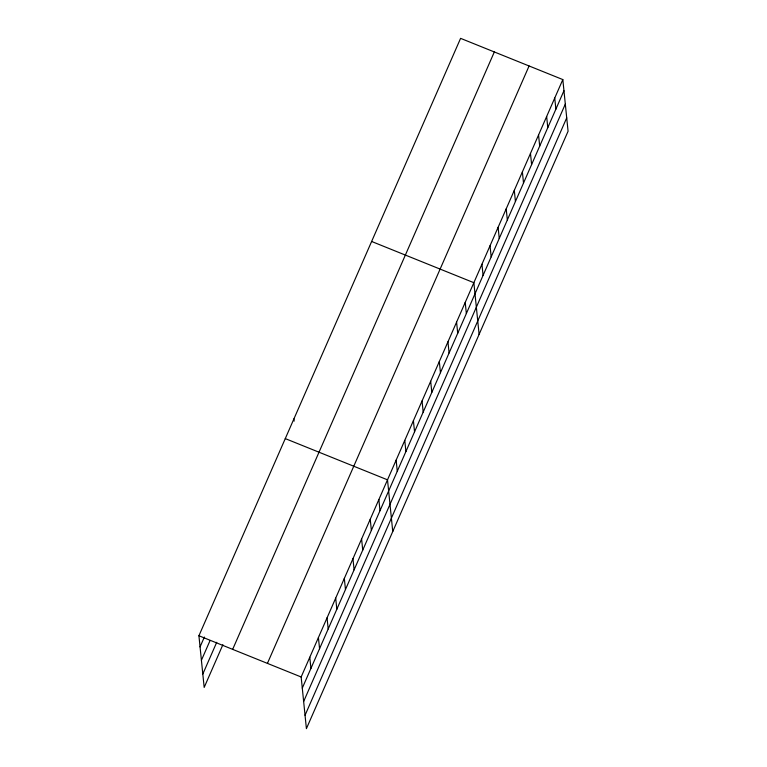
<?xml version="1.0" encoding="UTF-8"?>
<svg xmlns="http://www.w3.org/2000/svg" width="767" height="767" viewBox="0 0 767 767"><rect width="100%" height="100%" fill="white"/><g stroke="black" fill="none" stroke-linecap="round" stroke-linejoin="round"><path stroke-width="1.15" d="M222.881 644.711L204.175 687.424L198.921 635.757L460.593 38.35L562.825 79.576L568.079 131.243L306.407 728.65L301.153 676.983L562.825 79.576M200.053 646.907L204.377 637.041M201.414 660.272L210.053 640.56M202.814 674.049L216.725 642.295M232.66 649.361L494.332 51.955M267.415 663.378L529.086 65.972M302.284 688.124L563.956 90.717M303.646 701.498L565.317 104.091M305.045 715.275L566.717 117.869M371.631 241.471L473.862 282.697L479.107 334.364M285.276 438.609L387.508 479.835L392.752 531.502M198.921 635.757L301.153 676.983M554.742 98.042L555.874 109.182M546.65 116.507L547.782 127.648M538.559 134.973L539.69 146.114M530.476 153.438L531.608 164.579M522.385 171.904L523.516 183.045M514.302 190.369L515.434 201.51M506.21 208.835L507.342 219.976M498.119 227.3L499.25 238.441M490.036 245.766L491.168 256.907M481.944 264.232L483.076 275.372M465.224 302.409L466.355 313.55M456.586 322.121L457.717 333.271M447.957 341.833L449.088 352.983M439.318 361.554L440.45 372.695M430.68 381.266L431.811 392.407M422.051 400.978L423.183 412.128M413.413 420.69L414.544 431.84M404.775 440.411L405.906 451.552M396.146 460.123L397.277 471.264M378.869 499.547L380.001 510.697M370.24 519.269L371.372 530.409M361.602 538.98L362.733 550.131M352.964 558.692L354.095 569.843M344.325 578.404L345.466 589.555M335.697 598.126L336.828 609.266M327.058 617.838L328.19 628.988M318.42 637.55L319.561 648.7M293.914 418.897L294.135 421.131M309.791 657.261L310.923 668.412"/></g></svg>
